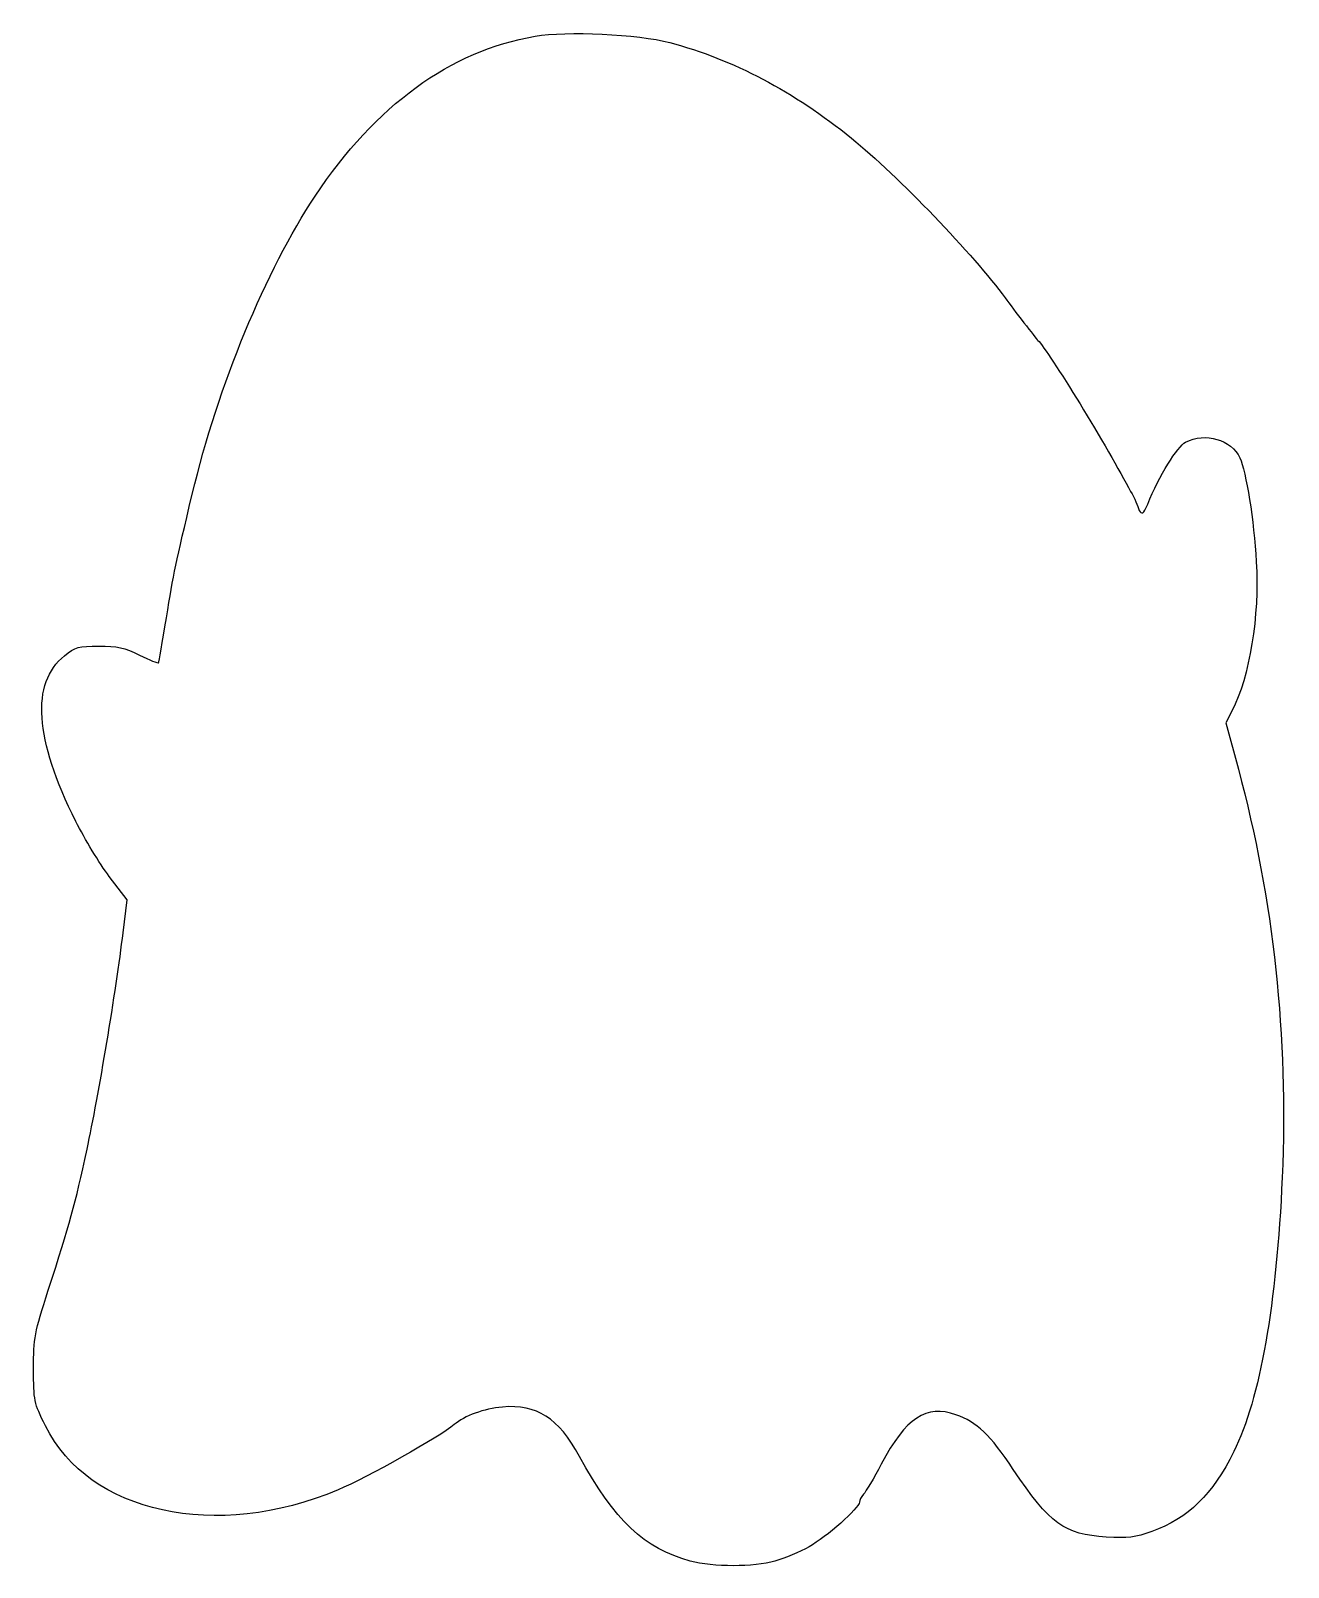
# Model space of a CAD drawing. Extents: x 9 to 164, y 17 to 206.
import ezdxf

# ---------------------------------------------------------------- set-up
doc = ezdxf.new("R2010")
doc.units = 0
doc.layers.add('Image', color=7, linetype='CONTINUOUS')

msp = doc.modelspace()

# ---------------------------------------------------------------- linework, layer by layer
at = {"layer": 'Image', "color": 7}
for points in [[(157.19075, 122.10435), (156.45138, 120.65095), (157.98307, 114.95206)], [(20.404394, 94.75528), (20.890886, 98.81469), (18.704557, 101.71427)]]:
    msp.add_lwpolyline(points, dxfattribs=at)
msp.add_lwpolyline([(90.369786, 17.27982)], close=True, dxfattribs=at)
for points in [[(44.083255, 185.608718), (51.585329, 196.861267), (60.753491, 203.530995), (71.225927, 205.35469)], [(71.225927, 205.35469), (75.092869, 206.028088), (83.944027, 205.609536), (87.847446, 204.568692)], [(87.847446, 204.568692), (95.671336, 202.482462), (103.16203, 198.540212), (110.27085, 192.767569)], [(110.27085, 192.767569), (115.96245, 188.145764), (125.43011, 178.299818), (129.21476, 173.066738)], [(28.941526, 148.880735), (32.126531, 162.199748), (38.040815, 176.545512), (44.083255, 185.608718)], [(129.21476, 173.066738), (130.22203, 171.673959), (133.00388, 168.073217), (133.26467, 167.824642)], [(133.26467, 167.824642), (134.50392, 166.643416), (142.05389, 154.32831), (144.68907, 149.189779)], [(151.48425, 155.280177), (153.90416, 156.531564), (157.11444, 155.601276), (158.16658, 153.343742)], [(146.80063, 147.643338), (148.21823, 151.11138), (150.44548, 154.743008), (151.48425, 155.280177)], [(158.16658, 153.343742), (158.9456, 151.67222), (159.91467, 145.578394), (160.20229, 140.542543)], [(25.752207, 133.609623), (26.644074, 139.117273), (26.901321, 140.349023), (28.941526, 148.880735)], [(144.68907, 149.189779), (145.8056, 147.64653), (145.74631, 145.064051), (146.80063, 147.643338)], [(160.20229, 140.542543), (160.5884, 133.782193), (159.3858, 126.419263), (157.19075, 122.10435)], [(24.78037, 128.060173), (24.83282, 128.135473), (25.270147, 130.632723), (25.752207, 133.609623)], [(14.58868, 108.47995), (9.490315, 118.6952), (9.013691, 125.569183), (13.170773, 128.929353)], [(13.170773, 128.929353), (14.523102, 130.022443), (14.904512, 130.130133), (17.423487, 130.130133)], [(17.423487, 130.130133), (19.684037, 130.130133), (20.602041, 129.928123), (22.437818, 129.026703)], [(22.437818, 129.026703), (23.67377, 128.419803), (24.727918, 127.984873), (24.78037, 128.060173)], [(157.98307, 114.95206), (162.34624, 98.71818), (164.14333, 81.98748), (163.39158, 64.59968)], [(18.704557, 101.71427), (17.502076, 103.30904), (15.649931, 106.35359), (14.58868, 108.47995)], [(15.959417, 68.07111), (17.388432, 74.65901), (19.553992, 87.65934), (20.404394, 94.75528)], [(11.178889, 50.6817), (13.876499, 59.02122), (14.444665, 61.08795), (15.959417, 68.07111)], [(163.39158, 64.59968), (162.71581, 48.96912), (160.65856, 37.29263), (157.43146, 30.77127)], [(9.365546, 40.99594), (9.365546, 44.8014), (9.487531, 45.45297), (11.178889, 50.6817)], [(10.832776, 33.94775), (9.414415, 36.81717), (9.365546, 37.05191), (9.365546, 40.99594)], [(67.209567, 36.27832), (64.916801, 36.07042), (62.530628, 35.20036), (61.241776, 34.10231)], [(76.710945, 30.19136), (74.127692, 34.9366), (71.435245, 36.6615), (67.209567, 36.27832)], [(123.14995, 35.3221), (119.49571, 36.63152), (116.97083, 34.96271), (113.92493, 29.22483)], [(130.22453, 28.58349), (127.37569, 32.84143), (125.74915, 34.39072), (123.14995, 35.3221)], [(46.935288, 26.05669), (31.918956, 19.72229), (16.162057, 23.16632), (10.832776, 33.94775)], [(61.241776, 34.10231), (59.529162, 32.64323), (50.464139, 27.54529), (46.935288, 26.05669)], [(157.43146, 30.77127), (154.82166, 25.49738), (151.7992, 22.55914), (147.29675, 20.919)], [(90.369786, 17.27977), (84.701281, 18.80304), (81.012159, 22.29032), (76.710945, 30.19136)], [(113.92493, 29.22483), (113.02193, 27.52374), (112.04782, 25.85729), (111.76024, 25.52159)], [(141.6909, 20.23766), (136.49742, 20.55596), (134.73936, 21.83558), (130.22453, 28.58349)], [(111.76024, 25.52159), (111.47266, 25.18589), (111.23738, 24.74502), (111.23738, 24.54186)], [(111.23738, 24.54186), (111.23738, 23.82915), (107.15633, 20.20661), (105.05161, 19.05106)], [(147.29675, 20.919), (145.27647, 20.18305), (144.37316, 20.07327), (141.6909, 20.23766)], [(105.05161, 19.05106), (103.88211, 18.40898), (101.98031, 17.60831), (100.82538, 17.27182)], [(100.82538, 17.27182), (98.220736, 16.51293), (93.209236, 16.51673), (90.369786, 17.27982)]]:
    msp.add_open_spline(points, degree=3, dxfattribs=at)

doc.saveas('drawing.dxf')
